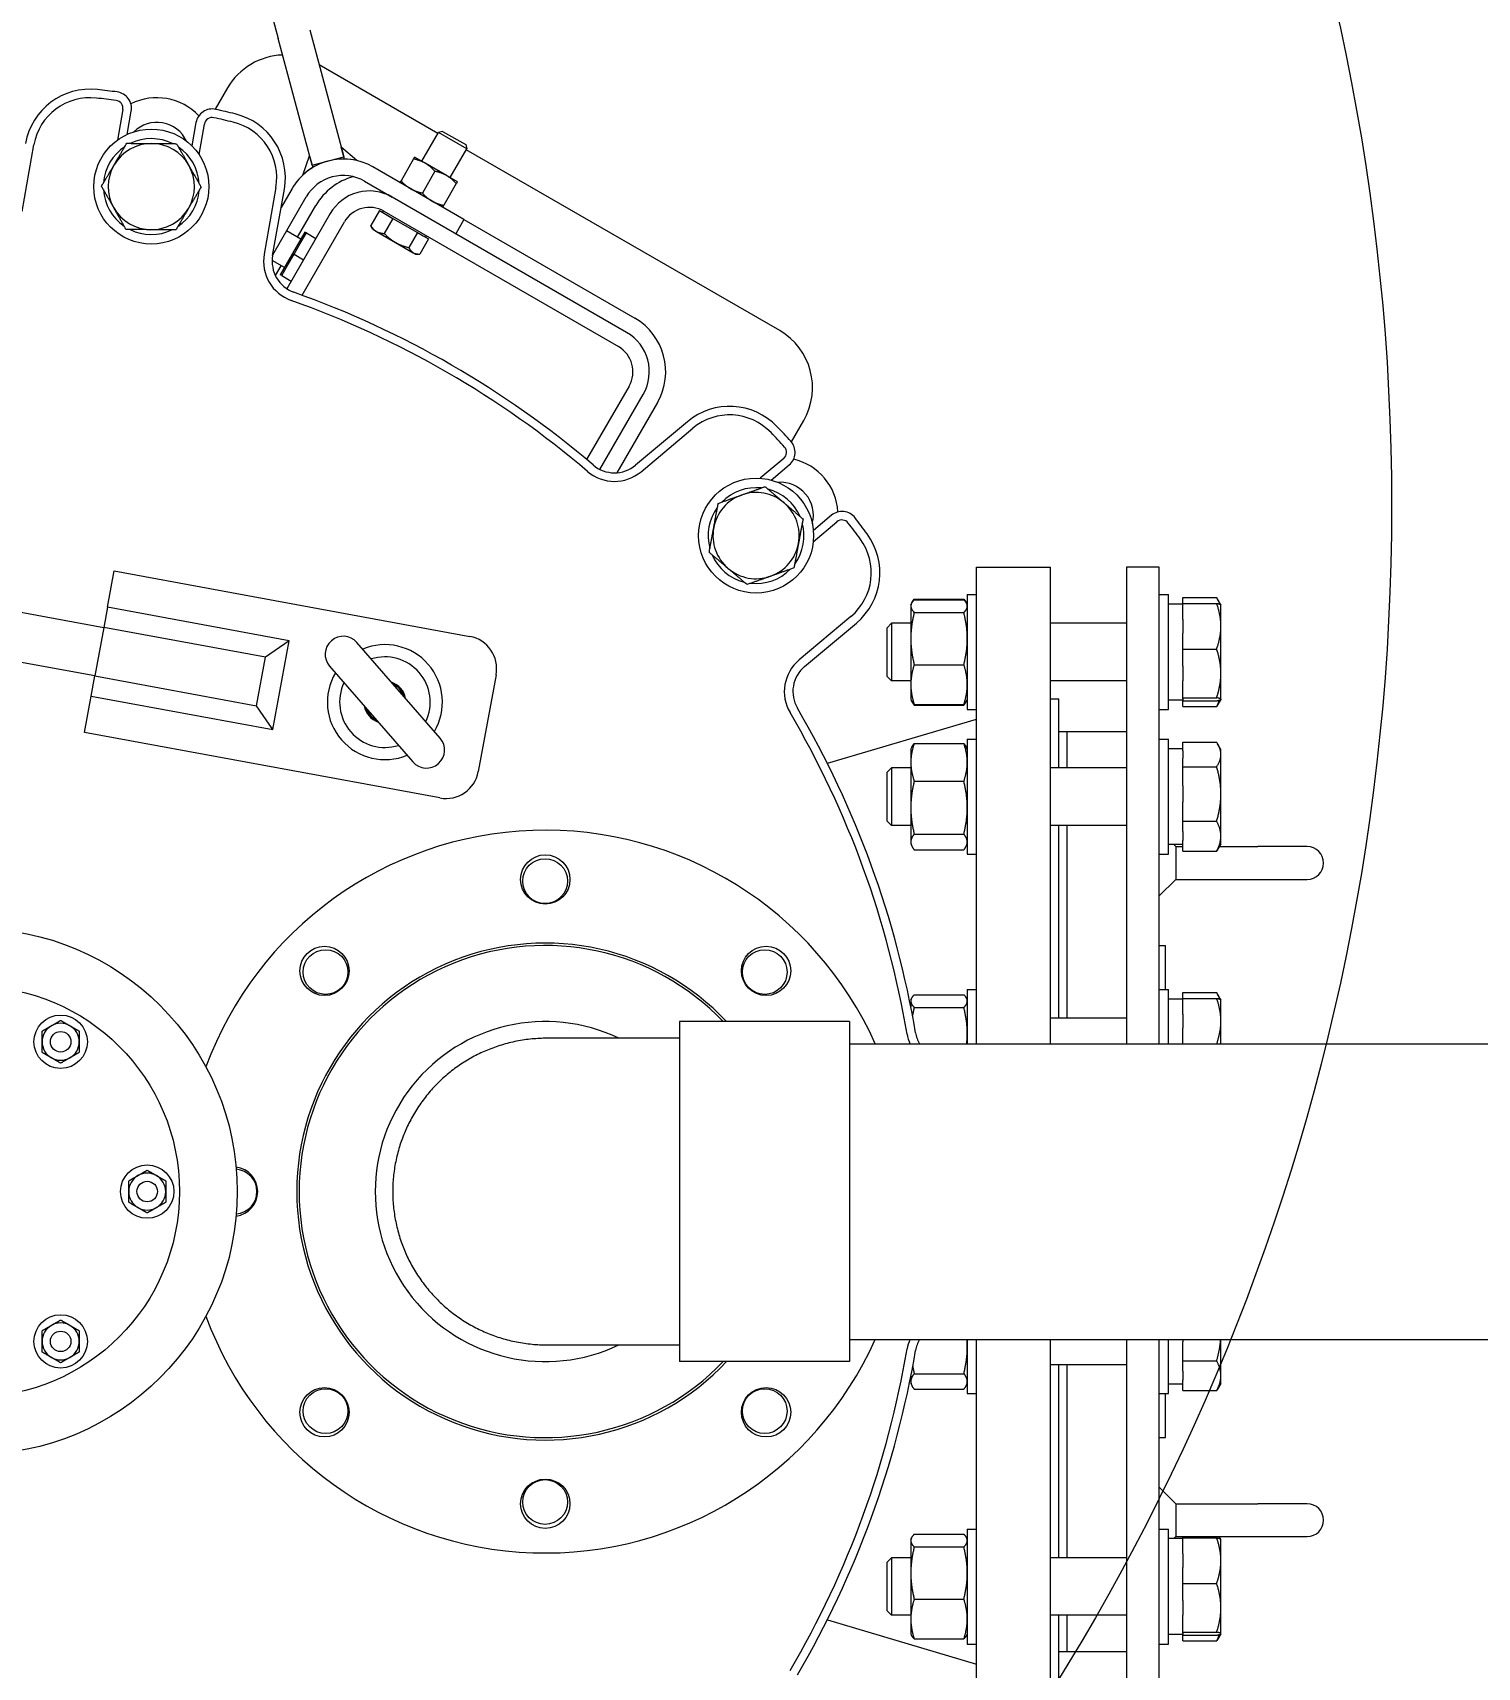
# Model space of a CAD drawing. Header units: inches. Extents: x 14 to 368, y 5 to 236.
# Drawn here: x 75.78 to 97.76, y 180.3 to 205.18 of the extents above; entities that cross this region are included whole.
import ezdxf

# ---------------------------------------------------------------- set-up
doc = ezdxf.new("R2010")
doc.units = ezdxf.units.IN
doc.header["$LTSCALE"] = 11
doc.header["$MEASUREMENT"] = 0
doc.layers.add('Dimension (ANSI)', color=7, linetype='Continuous', lineweight=25)
doc.layers.add('Visible', color=7, linetype='Continuous', lineweight=18)
doc.styles.add('MEMCOR Medium', font='arial.ttf')
doc.dimstyles.new('Default (ANSI)', dxfattribs={"dimscale": 11, "dimtxt": 0.15, "dimasz": 0.098425, "dimexe": 0.125, "dimexo": 0.0625, "dimgap": 0.031496, "dimtad": 0, "dimtih": 1, "dimtoh": 1, "dimdec": 4, "dimrnd": 1e-08, "dimzin": 3, "dimdsep": 46, "dimlunit": 5, "dimtxsty": 'MEMCOR Medium', "dimcen": 0.09, "dimdle": 0.393701, "dimclrd": 256, "dimclre": 256, "dimclrt": 256, "dimadec": 0, "dimazin": 1, "dimtfac": 0.8, "dimtofl": 0, "dimtmove": 0, "dimatfit": 3, "dimfxl": 1, "dimfrac": 1, "dimtolj": 1, "dimtzin": 4, "dimlwd": -1, "dimlwe": -1, "dimarcsym": 0})

# ---------------------------------------------------------------- blocks, each defined once
blk = doc.blocks.new('*D25')
at = {"layer": 'Defpoints', "color": 0, "transparency": 16777216}
for p in [(84.618, 223.76), (62.451, 197.98)]:
    blk.add_point(p, dxfattribs=at)
at = {"layer": 'Dimension (ANSI)', "transparency": 16777216}
for p, q in [((88.993, 228.847), (85.324, 224.58)), ((90.448, 228.847), (88.993, 228.847))]:
    blk.add_line(p, q, dxfattribs=at)
blk.add_solid([(85.187, 224.698), (85.461, 224.463), (84.618, 223.76)], dxfattribs=at)
at = {"layer": 'Dimension (ANSI)', "transparency": 16777216, "char_height": 1.65, "attachment_point": 1, "style": 'MEMCOR Medium'}
for s, insert in [('\\A1; \\fArial|b0|i0;R34 in', (105.003, 230.88)), ('\\A1;[R863.6 mm]{\\P\\fArial|b0|i0;RADIAL CLEARANCE REQUIRED}', (90.795, 228.501))]:
    blk.add_mtext(s, dxfattribs=dict(at, insert=insert))

msp = doc.modelspace()

# ---------------------------------------------------------------- linework, layer by layer
at = {"layer": 'Visible'}
for p, q in [((78.994596, 207.023652), (79.512234, 205.0918)), ((80.029872, 203.159949), (79.512234, 205.0918)), ((79.995197, 205.22121), (80.512835, 203.289358)), ((81.942656, 203.646642), (80.137905, 204.688615)), ((78.744553, 204.338367), (78.556823, 204.013208)), ((77.15069, 204.007319), (77.068929, 203.543626)), ((77.216201, 203.630211), (77.278715, 203.984745)), ((78.263523, 203.811097), (78.201009, 203.456563)), ((78.309787, 203.324829), (78.391548, 203.788523)), ((81.697906, 203.222723), (81.950309, 203.659897)), ((82.014769, 203.677176), (81.950309, 203.659897)), ((82.383321, 203.409897), (81.950309, 203.659897)), ((82.014769, 203.677176), (82.366055, 203.474361)), ((75.618261, 202.457355), (75.796757, 203.469658)), ((79.889505, 203.012617), (79.99051, 203.306848)), ((79.99051, 203.306848), (80.039039, 203.125737)), ((80.029872, 203.159949), (80.512835, 203.289358)), ((80.708061, 203.231949), (80.473473, 203.436257)), ((80.522002, 203.255146), (80.473473, 203.436257)), ((81.572906, 203.256216), (81.382399, 202.92625)), ((81.752032, 203.191473), (81.589652, 203.285223)), ((82.130918, 202.972723), (82.383321, 203.409897)), ((82.366055, 203.474361), (82.383321, 203.409897)), ((87.142705, 200.644392), (82.375668, 203.396642)), ((82.339931, 202.334743), (80.95429, 203.134743)), ((81.897665, 203.068716), (81.707159, 202.73875)), ((82.076792, 203.003973), (81.752032, 203.191473)), ((82.239171, 202.910223), (82.076792, 203.003973)), ((79.479938, 202.820214), (79.301442, 201.807911)), ((79.429467, 201.785337), (79.607963, 202.797639)), ((79.724867, 202.80532), (79.558511, 202.517183)), ((80.82929, 202.918237), (81.246715, 202.677237)), ((82.222425, 202.881216), (82.031918, 202.55125)), ((79.431583, 201.797336), (79.941374, 202.68032)), ((79.807651, 202.064705), (80.087651, 202.549679)), ((84.814739, 200.617237), (81.246715, 202.677237)), ((80.304157, 202.424679), (79.644659, 201.282395)), ((79.876212, 201.183457), (80.520663, 202.299679)), ((81.053496, 202.471244), (80.921243, 202.242175)), ((81.053496, 202.471244), (81.156176, 202.411962)), ((81.10315, 202.442576), (81.115625, 202.464182)), ((81.121715, 202.46073), (84.689739, 200.40073)), ((81.258856, 202.35268), (81.126603, 202.12361)), ((81.156176, 202.411962), (81.258856, 202.35268)), ((81.258856, 202.35268), (81.446063, 202.244596)), ((81.446063, 202.244596), (81.63327, 202.136512)), ((82.339931, 202.334743), (82.214931, 202.118237)), ((82.339931, 202.334743), (84.939739, 200.833743)), ((79.92038, 202.143958), (79.54538, 201.494439)), ((79.85788, 202.035705), (79.641374, 202.160705)), ((79.848284, 201.969077), (79.942034, 202.131456)), ((79.942034, 202.131456), (79.92038, 202.143958)), ((79.942034, 202.131456), (80.086657, 202.047958)), ((80.95415, 202.184501), (80.928105, 202.229612)), ((80.95415, 202.184501), (81.007176, 202.153886)), ((81.007176, 202.153886), (81.297063, 201.98652)), ((81.63327, 202.136512), (81.501017, 201.907443)), ((81.63327, 202.136512), (81.717797, 202.08771)), ((81.802324, 202.038909), (81.67007, 201.809839)), ((81.717797, 202.08771), (81.802324, 202.038909)), ((81.752669, 202.067576), (81.765171, 202.08923)), ((79.660784, 201.644317), (79.754534, 201.806697)), ((79.754534, 201.806697), (79.848284, 201.969077)), ((79.754534, 201.806697), (79.899157, 201.723199)), ((81.297063, 201.98652), (81.568797, 201.829635)), ((81.568797, 201.829635), (81.603669, 201.809501)), ((81.603669, 201.809501), (81.65576, 201.809501)), ((79.60788, 201.602692), (79.422003, 201.710009)), ((79.471201, 201.481957), (79.557651, 201.631692)), ((79.567034, 201.481937), (79.54538, 201.494439)), ((79.567034, 201.481937), (79.660784, 201.644317)), ((79.567034, 201.481937), (79.711657, 201.398439)), ((84.85079, 199.799679), (84.206339, 198.683457)), ((84.407799, 198.532395), (85.067297, 199.674679)), ((85.283803, 199.549679), (84.667353, 198.481957)), ((85.738387, 199.258238), (84.950955, 198.597504)), ((87.320103, 198.951654), (87.50873, 199.278367)), ((85.034517, 198.497918), (85.821949, 199.158652)), ((87.204724, 198.700233), (86.844035, 198.397579)), ((87.012508, 198.369242), (87.288287, 198.600647)), ((64.575563, 198.387828), (76.860067, 196.126171)), ((87.931074, 197.834603), (87.655295, 197.603197)), ((76.724269, 195.388568), (64.637405, 197.613837)), ((87.653947, 197.432363), (88.014637, 197.735017)), ((90.137158, 189.792161), (90.137158, 197.042161)), ((90.137158, 197.042161), (91.262158, 197.042161)), ((91.262158, 189.792161), (91.262158, 197.042161)), ((92.417158, 197.042161), (92.417158, 189.792161)), ((92.917158, 197.042161), (92.417158, 197.042161)), ((92.917158, 189.792161), (92.917158, 197.042161)), ((76.916649, 196.433506), (77.018497, 196.986709)), ((77.018497, 196.986709), (82.42759, 195.99086)), ((89.1894, 196.559982), (89.944665, 196.559982)), ((89.1894, 196.548374), (89.944665, 196.548374)), ((89.996533, 196.627531), (89.996533, 194.877531)), ((89.996533, 196.627531), (90.137158, 196.627531)), ((92.917158, 196.627531), (93.057783, 196.627531)), ((93.057783, 194.877531), (93.057783, 196.627531)), ((93.276783, 196.49343), (93.276783, 196.581164)), ((93.276783, 196.581164), (93.790711, 196.581164)), ((93.854253, 196.472414), (93.805036, 196.55766)), ((76.916649, 196.433506), (76.860067, 196.126171)), ((79.682663, 195.924265), (76.916649, 196.433506)), ((88.225975, 196.293646), (87.438543, 195.632912)), ((89.137533, 196.471531), (89.146991, 196.491813)), ((89.137533, 196.471531), (89.137533, 196.451804)), ((89.137533, 196.451804), (89.137533, 195.957313)), ((89.146991, 196.491813), (89.152019, 196.502596)), ((89.1894, 196.355235), (89.944665, 196.355235)), ((89.987075, 196.491813), (89.982046, 196.502596)), ((89.996533, 196.471531), (89.987075, 196.491813)), ((93.276783, 196.482031), (93.057783, 196.482031)), ((93.276783, 196.250649), (93.276783, 196.49343)), ((93.276783, 196.49343), (93.790711, 196.49343)), ((93.854908, 196.471281), (93.854253, 196.472414)), ((93.854908, 196.146262), (93.854908, 196.471281)), ((76.860067, 196.126171), (76.724269, 195.388568)), ((79.318745, 195.673513), (76.860067, 196.126171)), ((87.522105, 195.533326), (88.309537, 196.19406)), ((88.776783, 196.123881), (88.842936, 196.190031)), ((88.776783, 195.381181), (88.776783, 196.123881)), ((88.842936, 196.190031), (88.842936, 195.315031)), ((89.137533, 196.190031), (88.842936, 196.190031)), ((92.417158, 196.190031), (91.262158, 196.190031)), ((93.276783, 196.250649), (93.276783, 196.041874)), ((93.276783, 195.799094), (93.276783, 196.041874)), ((93.854908, 195.428644), (93.854908, 196.146262)), ((79.682663, 195.924265), (79.318745, 195.673513)), ((79.4337, 194.571992), (79.682663, 195.924265)), ((81.978209, 194.443885), (80.711392, 195.898785)), ((89.137533, 195.957313), (89.137533, 195.258039)), ((93.276783, 195.540032), (93.276783, 195.799094)), ((93.276783, 195.799094), (93.790711, 195.799094)), ((79.182948, 194.935909), (79.318745, 195.673513)), ((80.295706, 195.536837), (81.562523, 194.081937)), ((89.1894, 195.559391), (89.944665, 195.559391)), ((93.276783, 195.540032), (93.276783, 195.317256)), ((76.667687, 195.081233), (76.724269, 195.388568)), ((76.724269, 195.388568), (79.182948, 194.935909)), ((82.828794, 195.408593), (82.557199, 193.933386)), ((88.776783, 195.381181), (88.842936, 195.315031)), ((89.137533, 195.315031), (88.842936, 195.315031)), ((92.417158, 195.315031), (91.262158, 195.315031)), ((93.276783, 195.058194), (93.276783, 195.317256)), ((93.854908, 195.034913), (93.854908, 195.428644)), ((76.565839, 194.52803), (76.667687, 195.081233)), ((76.667687, 195.081233), (79.4337, 194.571992)), ((89.137533, 195.258039), (89.137533, 195.033531)), ((89.137533, 195.033531), (89.146991, 195.013248)), ((89.996533, 195.033531), (89.987075, 195.013248)), ((91.262158, 195.042161), (91.387158, 195.042161)), ((91.387158, 193.990069), (91.387158, 195.042161)), ((93.276783, 195.041913), (93.276783, 195.058194)), ((93.276783, 195.058194), (93.790711, 195.058194)), ((93.276783, 195.041913), (93.276783, 195.023031)), ((93.854253, 195.032647), (93.805036, 194.947401)), ((93.854908, 195.033781), (93.854253, 195.032647)), ((93.854908, 195.033781), (93.854908, 195.034913)), ((79.4337, 194.571992), (79.182948, 194.935909)), ((89.146991, 195.013248), (89.152019, 195.002465)), ((89.1894, 194.956687), (89.944665, 194.956687)), ((89.1894, 194.945079), (89.944665, 194.945079)), ((89.987075, 195.013248), (89.982046, 195.002465)), ((89.996533, 194.877531), (90.137158, 194.877531)), ((92.917158, 194.877531), (93.057783, 194.877531)), ((93.276783, 195.023031), (93.057783, 195.023031)), ((93.276783, 195.011631), (93.276783, 195.023031)), ((93.276783, 195.011631), (93.790711, 195.011631)), ((93.276783, 194.923897), (93.276783, 195.011631)), ((93.276783, 194.923897), (93.790711, 194.923897)), ((87.867849, 194.05962), (90.137158, 194.732161)), ((91.387158, 194.542161), (91.517158, 194.542161)), ((91.517158, 193.990069), (91.517158, 194.542161)), ((91.517158, 193.990069), (91.517158, 194.542161)), ((91.517158, 194.542161), (92.417158, 194.542161)), ((81.974932, 193.532182), (76.565839, 194.52803)), ((89.137533, 194.271569), (89.152019, 194.302635)), ((89.1894, 194.36002), (89.944665, 194.36002)), ((89.996533, 194.271569), (89.982046, 194.302635)), ((89.996533, 194.427569), (89.996533, 192.677569)), ((89.996533, 194.427569), (90.137158, 194.427569)), ((92.917158, 194.427569), (93.057783, 194.427569)), ((93.057783, 192.677569), (93.057783, 194.427569)), ((93.276783, 194.282069), (93.057783, 194.282069)), ((93.276783, 194.250433), (93.276783, 194.381202)), ((93.276783, 194.381202), (93.790711, 194.381202)), ((93.854908, 194.271319), (93.805036, 194.357698)), ((89.137533, 194.271569), (89.137533, 194.074526)), ((89.137533, 194.074526), (89.137533, 193.385305)), ((93.276783, 194.250433), (93.276783, 194.13798)), ((93.276783, 194.00721), (93.276783, 194.13798)), ((93.854908, 194.194206), (93.854908, 194.271319)), ((93.854908, 193.592894), (93.854908, 194.194206)), ((88.776783, 193.923919), (88.842936, 193.990069)), ((88.776783, 193.181219), (88.776783, 193.923919)), ((88.842936, 193.990069), (88.842936, 193.115069)), ((89.137533, 193.990069), (88.842936, 193.990069)), ((89.1894, 193.789031), (89.944665, 193.789031)), ((92.417158, 193.990069), (91.262158, 193.990069)), ((93.276783, 193.717472), (93.276783, 194.00721)), ((93.276783, 194.00721), (93.790711, 194.00721)), ((93.276783, 193.717472), (93.276783, 193.468316)), ((93.854908, 192.951256), (93.854908, 193.592894)), ((89.137533, 193.385305), (89.137533, 192.863348)), ((93.276783, 193.178577), (93.276783, 193.468316)), ((88.776783, 193.181219), (88.842936, 193.115069)), ((89.137533, 193.115069), (88.842936, 193.115069)), ((92.417158, 193.115069), (91.262158, 193.115069)), ((91.387158, 190.179623), (91.387158, 193.115069)), ((91.517158, 190.179623), (91.517158, 193.115069)), ((91.517158, 190.179623), (91.517158, 193.115069)), ((93.276783, 193.019607), (93.276783, 193.178577)), ((93.276783, 193.178577), (93.790711, 193.178577)), ((89.137533, 192.863348), (89.137533, 192.833569)), ((89.137533, 192.833569), (89.152019, 192.802503)), ((89.1894, 192.981579), (89.944665, 192.981579)), ((89.996533, 192.833569), (89.982046, 192.802503)), ((93.276783, 192.823069), (93.057783, 192.823069)), ((93.167158, 192.792161), (93.13625, 192.823069)), ((93.167158, 192.792161), (93.276783, 192.792161)), ((93.167158, 192.792161), (93.167158, 192.542161)), ((93.276783, 193.019607), (93.276783, 192.882904)), ((93.276783, 192.723935), (93.276783, 192.882904)), ((93.854908, 192.833819), (93.805036, 192.747439)), ((93.830857, 192.792161), (94.417158, 192.792161)), ((93.854908, 192.833819), (93.854908, 192.951256)), ((95.167158, 192.792161), (94.417158, 192.792161)), ((89.1894, 192.745117), (89.944665, 192.745117)), ((89.996533, 192.677569), (90.137158, 192.677569)), ((92.917158, 192.677569), (93.057783, 192.677569)), ((93.167158, 192.542161), (93.167158, 192.292161)), ((93.276783, 192.723935), (93.790711, 192.723935)), ((93.167158, 192.292161), (92.917158, 192.042161)), ((93.167158, 192.292161), (94.417158, 192.292161)), ((94.417158, 192.292161), (95.167158, 192.292161)), ((92.917158, 191.286661), (93.012158, 191.286661)), ((93.012158, 190.617123), (93.012158, 191.286661)), ((89.996533, 190.617123), (89.996533, 189.792161)), ((89.996533, 190.617123), (90.137158, 190.617123)), ((92.917158, 190.617123), (93.057783, 190.617123)), ((93.057783, 189.792161), (93.057783, 190.617123)), ((93.276783, 190.483022), (93.276783, 190.570757)), ((93.276783, 190.570757), (93.790711, 190.570757)), ((89.137533, 190.461123), (89.146991, 190.481406)), ((89.137533, 190.461123), (89.137533, 190.441397)), ((89.137533, 190.441397), (89.137533, 190.353288)), ((89.1894, 190.537966), (89.944665, 190.537966)), ((89.1894, 190.344827), (89.944665, 190.344827)), ((89.996533, 190.461123), (89.987075, 190.481406)), ((93.276783, 190.471623), (93.057783, 190.471623)), ((93.276783, 190.240242), (93.276783, 190.483022)), ((93.276783, 190.483022), (93.790711, 190.483022)), ((93.854253, 190.462007), (93.805036, 190.547252)), ((93.854908, 190.460873), (93.854253, 190.462007)), ((93.854908, 190.135854), (93.854908, 190.460873)), ((85.620158, 190.129161), (85.620158, 184.955161)), ((88.207158, 190.129161), (85.620158, 190.129161)), ((88.207158, 190.129161), (88.207158, 184.955161)), ((92.417158, 190.179623), (91.262158, 190.179623)), ((93.276783, 190.240242), (93.276783, 190.031467)), ((93.854908, 189.792161), (93.854908, 190.135854)), ((85.620158, 189.875161), (83.601137, 189.875161)), ((93.276783, 189.792161), (93.276783, 190.031467)), ((88.207158, 189.792161), (117.077158, 189.792161)), ((83.601137, 185.209161), (85.620158, 185.209161)), ((88.207158, 185.292161), (117.077158, 185.292161)), ((89.996533, 185.292161), (89.996533, 184.467199)), ((90.137158, 178.042161), (90.137158, 185.292161)), ((91.262158, 178.042161), (91.262158, 185.292161)), ((92.417158, 185.292161), (92.417158, 178.042161)), ((92.917158, 178.042161), (92.917158, 185.292161)), ((93.057783, 184.467199), (93.057783, 185.292161)), ((93.276783, 185.292161), (93.276783, 185.257946)), ((93.276783, 184.968207), (93.276783, 185.257946)), ((93.854908, 184.740886), (93.854908, 185.292161)), ((88.207158, 184.955161), (85.620158, 184.955161)), ((92.417158, 184.904699), (91.262158, 184.904699)), ((91.387158, 181.969253), (91.387158, 184.904699)), ((91.517158, 181.969253), (91.517158, 184.904699)), ((91.517158, 181.969253), (91.517158, 184.904699)), ((93.276783, 184.809238), (93.276783, 184.968207)), ((93.276783, 184.968207), (93.790711, 184.968207)), ((89.137533, 184.731034), (89.137533, 184.652978)), ((89.137533, 184.652978), (89.137533, 184.623199)), ((89.137533, 184.623199), (89.152019, 184.592133)), ((89.1894, 184.771209), (89.944665, 184.771209)), ((89.996533, 184.623199), (89.982046, 184.592133)), ((93.276783, 184.612699), (93.057783, 184.612699)), ((93.276783, 184.809238), (93.276783, 184.672535)), ((93.276783, 184.513565), (93.276783, 184.672535)), ((93.854908, 184.623449), (93.805036, 184.53707)), ((93.854908, 184.623449), (93.854908, 184.740886)), ((89.1894, 184.534747), (89.944665, 184.534747)), ((89.996533, 184.467199), (90.137158, 184.467199)), ((92.917158, 184.467199), (93.057783, 184.467199)), ((93.012158, 183.797661), (93.012158, 184.467199)), ((93.276783, 184.513565), (93.790711, 184.513565)), ((92.917158, 183.797661), (93.012158, 183.797661)), ((93.167158, 182.792161), (92.917158, 183.042161)), ((93.167158, 182.792161), (94.417158, 182.792161)), ((93.167158, 182.792161), (93.167158, 182.542161)), ((95.167158, 182.792161), (94.417158, 182.792161)), ((89.996533, 182.406753), (89.996533, 180.656753)), ((89.996533, 182.406753), (90.137158, 182.406753)), ((92.917158, 182.406753), (93.057783, 182.406753)), ((93.057783, 180.656753), (93.057783, 182.406753)), ((93.167158, 182.542161), (93.167158, 182.292161)), ((89.137533, 182.250753), (89.146991, 182.271036)), ((89.137533, 182.250753), (89.137533, 182.231027)), ((89.137533, 182.231027), (89.137533, 181.736536)), ((89.1894, 182.327597), (89.944665, 182.327597)), ((89.1894, 182.134457), (89.944665, 182.134457)), ((89.996533, 182.250753), (89.987075, 182.271036)), ((93.276783, 182.261253), (93.057783, 182.261253)), ((93.167158, 182.292161), (93.13625, 182.261253)), ((93.167158, 182.292161), (94.417158, 182.292161)), ((93.276783, 182.272653), (93.276783, 182.292161)), ((93.276783, 182.029872), (93.276783, 182.272653)), ((93.276783, 182.272653), (93.790711, 182.272653)), ((93.854253, 182.251637), (93.830857, 182.292161)), ((93.854908, 182.250503), (93.854253, 182.251637)), ((93.854908, 181.925485), (93.854908, 182.250503)), ((94.417158, 182.292161), (95.167158, 182.292161)), ((88.776783, 181.903103), (88.842936, 181.969253)), ((88.776783, 181.160403), (88.776783, 181.903103)), ((88.842936, 181.969253), (88.842936, 181.094253)), ((89.137533, 181.969253), (88.842936, 181.969253)), ((92.417158, 181.969253), (91.262158, 181.969253)), ((93.276783, 182.029872), (93.276783, 181.821097)), ((93.854908, 181.207867), (93.854908, 181.925485)), ((89.137533, 181.736536), (89.137533, 181.037262)), ((93.276783, 181.578317), (93.276783, 181.821097)), ((93.276783, 181.319255), (93.276783, 181.578317)), ((93.276783, 181.578317), (93.790711, 181.578317)), ((88.776783, 181.160403), (88.842936, 181.094253)), ((89.1894, 181.338614), (89.944665, 181.338614)), ((93.276783, 181.319255), (93.276783, 181.096479)), ((93.276783, 180.837417), (93.276783, 181.096479)), ((93.854908, 180.814135), (93.854908, 181.207867)), ((87.867849, 181.024702), (90.137158, 180.352161)), ((89.137533, 181.094253), (88.842936, 181.094253)), ((89.137533, 181.037262), (89.137533, 180.812753)), ((92.417158, 181.094253), (91.262158, 181.094253)), ((91.387158, 180.042161), (91.387158, 181.094253)), ((91.517158, 180.542161), (91.517158, 181.094253)), ((91.517158, 180.542161), (91.517158, 181.094253)), ((89.137533, 180.812753), (89.146991, 180.792471)), ((89.1894, 180.73591), (89.944665, 180.73591)), ((89.996533, 180.812753), (89.987075, 180.792471)), ((89.996533, 180.656753), (90.137158, 180.656753)), ((92.917158, 180.656753), (93.057783, 180.656753)), ((93.276783, 180.802253), (93.057783, 180.802253)), ((93.276783, 180.821136), (93.276783, 180.837417)), ((93.276783, 180.837417), (93.790711, 180.837417)), ((93.276783, 180.821136), (93.276783, 180.802253)), ((93.276783, 180.790854), (93.276783, 180.802253)), ((93.276783, 180.790854), (93.790711, 180.790854)), ((93.276783, 180.70312), (93.276783, 180.790854)), ((93.276783, 180.70312), (93.790711, 180.70312)), ((93.854253, 180.811869), (93.805036, 180.726624)), ((93.854908, 180.813003), (93.854253, 180.811869)), ((93.854908, 180.813003), (93.854908, 180.814135)), ((91.387158, 180.542161), (91.517158, 180.542161)), ((91.517158, 180.542161), (92.417158, 180.542161))]:
    msp.add_line(p, q, dxfattribs=at)
for centre, radius in [((62.450531, 197.979827), 34), ((77.583914, 202.836225), 0.875), ((86.783828, 197.524653), 0.875), ((83.577158, 192.292161), 0.375), ((83.574658, 192.266561), 0.34045), ((74.888566, 187.542161), 4.003725), ((80.2184, 190.900918), 0.375), ((80.233958, 190.882861), 0.34045), ((86.935915, 190.900918), 0.375), ((86.915358, 190.882861), 0.34045), ((74.887158, 187.542161), 3.125), ((76.204816, 189.821973), 0.406), ((76.204816, 189.821973), 0.15625), ((77.521066, 187.542161), 0.406), ((77.521066, 187.542161), 0.15625), ((76.204816, 185.262349), 0.406), ((76.204816, 185.262349), 0.15625), ((80.2184, 184.183404), 0.375), ((80.233958, 184.201461), 0.34045), ((86.935915, 184.183404), 0.375), ((86.915358, 184.201461), 0.34045), ((83.577158, 182.792161), 0.375), ((83.574658, 182.817761), 0.34045)]:
    msp.add_circle(centre, radius, dxfattribs=at)
for centre, radius, start, end in [((79.610579, 203.838367), 1, 91.7371672, 150), ((76.65354, 203.318584), 1, 83.6115741, 170), ((74.887158, 187.542161), 16.875, 82.5856496, 83.6115741), ((77.032514, 204.028157), 0.25, 350, 82.5856496), ((76.65354, 203.318584), 0.87, 83.6115741, 170), ((74.887158, 187.542161), 16.745, 82.5856496, 83.6115741), ((77.032514, 204.028157), 0.12, 350, 82.5856496), ((77.668051, 203.313391), 0.875, 43.2028105, 116.7971895), ((78.509725, 203.767685), 0.25, 77.4143504, 170), ((74.887158, 187.542161), 16.875, 76.3884259, 77.4143504), ((77.668051, 203.313391), 0.5, 25.4263999, 134.5736001), ((78.509725, 203.767685), 0.12, 77.4143504, 170), ((74.887158, 187.542161), 16.745, 76.3884259, 77.4143504), ((78.623155, 202.971287), 0.87, 350, 76.3884259), ((78.623155, 202.971287), 1, 350, 76.3884259), ((77.583914, 202.836225), 0.656, 89.5682924, 149.5682924), ((77.583914, 202.836225), 0.7295, 63.6274338, 115.5091511), ((77.583914, 202.836225), 0.656, 29.5682924, 89.5682924), ((77.583914, 202.836225), 0.7295, 123.6274338, 175.5091511), ((77.583914, 202.836225), 0.7295, 3.6274338, 55.5091511), ((80.50429, 202.35532), 0.9, 60, 150), ((80.50429, 202.35532), 0.9, 76.9140662, 88.8723798), ((77.583914, 202.836225), 0.656, 149.5682924, 209.5682924), ((77.583914, 202.836225), 0.656, 329.5682924, 29.5682924), ((80.50429, 202.35532), 0.9, 121.1276202, 133.0859338), ((80.50429, 202.35532), 0.65, 60, 150), ((80.901715, 202.079679), 0.94, 105.1071561, 150), ((77.583914, 202.836225), 0.7295, 183.6274338, 235.5091511), ((77.583914, 202.836225), 0.7295, 303.6274338, 355.5091511), ((80.901715, 202.079679), 0.69, 60, 150), ((77.583914, 202.836225), 0.656, 209.5682924, 269.5682924), ((77.583914, 202.836225), 0.656, 269.5682924, 329.5682924), ((80.901715, 202.079679), 0.44, 60, 150), ((77.583914, 202.836225), 0.7295, 243.6274338, 295.5091511), ((79.921871, 201.698512), 0.63, 170, 250.4220458), ((79.921871, 201.698512), 0.5, 170, 250.4220458), ((74.887158, 187.542161), 14.395, 49.5779542, 70.4220458), ((74.887158, 187.542161), 14.525, 49.5779542, 70.4220458), ((84.469739, 200.019679), 0.94, 330, 60), ((84.469739, 200.019679), 0.69, 330, 60), ((86.642705, 199.778367), 1, 330, 60), ((84.469739, 200.019679), 0.44, 330, 60), ((86.381174, 198.492193), 1, 43.6115741, 130), ((86.381174, 198.492193), 0.87, 43.6115741, 130), ((74.887158, 187.542161), 16.745, 42.5856496, 43.6115741), ((74.887158, 187.542161), 16.875, 42.5856496, 43.6115741), ((87.12759, 198.792159), 0.12, 310, 42.5856496), ((87.12759, 198.792159), 0.25, 310, 42.5856496), ((84.629561, 198.980526), 0.5, 229.5779542, 310), ((87.154997, 197.8361), 0.875, 3.2028105, 76.7971895), ((84.629561, 198.980526), 0.63, 229.5779542, 310), ((87.154997, 197.8361), 0.5, 345.4263999, 94.5736001), ((86.783828, 197.524653), 0.656, 109.5682924, 169.5682924), ((86.783828, 197.524653), 0.7295, 83.6274338, 135.5091511), ((86.783828, 197.524653), 0.656, 49.5682924, 109.5682924), ((86.783828, 197.524653), 0.7295, 23.6274338, 75.5091511), ((86.783828, 197.524653), 0.656, 349.5682924, 49.5682924), ((86.783828, 197.524653), 0.7295, 143.6274338, 195.5091511), ((88.091771, 197.643092), 0.25, 37.4143504, 130), ((88.091771, 197.643092), 0.12, 37.4143504, 130), ((74.887158, 187.542161), 16.875, 36.3884259, 37.4143504), ((86.783828, 197.524653), 0.656, 169.5682924, 229.5682924), ((86.783828, 197.524653), 0.7295, 323.6274338, 15.5091511), ((74.887158, 187.542161), 16.745, 36.3884259, 37.4143504), ((87.666749, 196.960104), 1, 310, 36.3884259), ((86.783828, 197.524653), 0.656, 289.5682924, 349.5682924), ((87.666749, 196.960104), 0.87, 310, 36.3884259), ((86.783828, 197.524653), 0.7295, 203.6274338, 255.5091511), ((86.783828, 197.524653), 0.656, 229.5682924, 289.5682924), ((86.783828, 197.524653), 0.7295, 263.6274338, 315.5091511), ((80.503549, 195.717811), 0.275591, 41.0468905, 221.0468905), ((81.136958, 194.990361), 0.875, 329.4053276, 112.6884534), ((82.337058, 195.499124), 0.5, 349.5682924, 79.5682924), ((81.136958, 194.990361), 0.688976, 334.625069, 107.468712), ((87.843499, 195.150304), 0.63, 130, 210.4220458), ((87.843499, 195.150304), 0.5, 130, 210.4220458), ((81.136958, 194.990361), 0.875, 149.4053276, 292.6884534), ((81.136958, 194.990361), 0.688976, 154.625069, 287.468712), ((81.136958, 194.990361), 0.319466, 10.6635971, 71.4301839), ((81.136958, 194.990361), 0.3125, 12.918062, 69.175719), ((81.136958, 194.990361), 0.3, 17.7742523, 64.3195287), ((81.136958, 194.990361), 0.319466, 190.6635971, 251.4301839), ((81.136958, 194.990361), 0.3125, 192.918062, 249.175719), ((81.136958, 194.990361), 0.3, 197.7742523, 244.3195287), ((74.887158, 187.542161), 14.395, 9.5779542, 30.4220458), ((74.887158, 187.542161), 14.525, 9.5779542, 30.4220458), ((81.770366, 194.262911), 0.275591, 221.0468905, 41.0468905), ((82.065463, 194.023917), 0.5, 259.5682924, 349.5682924), ((83.577158, 187.542161), 5.5, 24.1477399, 159.8274482), ((95.167158, 192.542161), 0.25, 270, 90), ((83.577158, 187.542161), 3.78125, 43.1699972, 316.8300028), ((83.577158, 187.542161), 3.7445, 43.6998055, 316.3001945), ((76.204816, 189.821973), 0.2815, 120, 180), ((76.204816, 189.821973), 0.2815, 60, 120), ((76.204816, 189.821973), 0.2815, 0, 60), ((83.577158, 187.542161), 2.587, 64.3979116, 295.6020884), ((76.204816, 189.821973), 0.2815, 180, 240), ((76.204816, 189.821973), 0.2815, 300, 0), ((89.702711, 190.042161), 0.63, 189.5779542, 203.3798681), ((89.702711, 190.042161), 0.5, 189.5779542, 210), ((76.204816, 189.821973), 0.2815, 240, 300), ((77.521066, 187.542161), 0.2815, 60, 120), ((78.827158, 187.542161), 0.375, 277.3263105, 82.6736895), ((78.850258, 187.542161), 0.34045, 274.6547982, 85.3452018), ((77.521066, 187.542161), 0.2815, 120, 180), ((77.521066, 187.542161), 0.2815, 0, 60), ((77.521066, 187.542161), 0.2815, 180, 240), ((77.521066, 187.542161), 0.2815, 300, 0), ((77.521066, 187.542161), 0.2815, 240, 300), ((83.577158, 187.542161), 5.5, 200.1725518, 335.8522601), ((76.204816, 185.262349), 0.2815, 120, 180), ((76.204816, 185.262349), 0.2815, 60, 120), ((76.204816, 185.262349), 0.2815, 0, 60), ((76.204816, 185.262349), 0.2815, 180, 240), ((76.204816, 185.262349), 0.2815, 300, 0), ((74.887158, 187.542161), 14.395, 329.5779542, 350.4220458), ((74.887158, 187.542161), 14.525, 329.5779542, 350.4220458), ((89.702711, 185.042161), 0.63, 156.6201319, 170.4220458), ((89.702711, 185.042161), 0.5, 150, 170.4220458), ((76.204816, 185.262349), 0.2815, 240, 300), ((95.167158, 182.542161), 0.25, 270, 90)]:
    msp.add_arc(centre, radius, start, end, dxfattribs=at)
for points, weights in [([(77.018289, 203.168497), (77.10732, 203.320055), (77.210125, 203.49506)], [1, 1.0379548493, 1]), ([(77.210125, 203.49506), (77.413087, 203.493531), (77.588856, 203.492207)], [1, 1.0379548493, 1]), ([(77.588856, 203.492207), (77.764626, 203.490882), (77.967588, 203.489353)], [1, 1.0379548493, 1]), ([(77.967588, 203.489353), (78.067744, 203.312819), (78.154482, 203.159936)], [1, 1.0379548493, 1]), ([(81.572906, 203.256216), (81.589652, 203.285223), (81.589652, 203.285223)], [1, 1.0379548493, 1]), ([(81.752032, 203.191473), (81.676671, 203.234982), (81.572906, 203.256216)], [1, 1.0379548493, 1]), ([(76.826452, 202.841933), (76.929257, 203.016938), (77.018289, 203.168497)], [1, 1.0379548493, 1]), ([(78.154482, 203.159936), (78.24122, 203.007052), (78.341376, 202.830518)], [1, 1.0379548493, 1]), ([(81.897665, 203.068716), (81.827393, 203.147963), (81.752032, 203.191473)], [1, 1.0379548493, 1]), ([(82.076792, 203.003973), (82.001431, 203.047482), (81.897665, 203.068716)], [1, 1.0379548493, 1]), ([(82.222425, 202.881216), (82.152152, 202.960463), (82.076792, 203.003973)], [1, 1.0379548493, 1]), ([(77.013346, 202.512515), (76.926608, 202.665398), (76.826452, 202.841933)], [1, 1.0379548493, 1]), ([(78.341376, 202.830518), (78.238571, 202.655513), (78.149539, 202.503954)], [1, 1.0379548493, 1]), ([(81.365652, 202.897243), (81.365652, 202.897243), (81.382399, 202.92625)], [1, 1.0379548493, 1]), ([(81.382399, 202.92625), (81.452671, 202.847003), (81.528032, 202.803493)], [1, 1.0379548493, 1]), ([(81.528032, 202.803493), (81.603393, 202.759984), (81.707159, 202.73875)], [1, 1.0379548493, 1]), ([(81.707159, 202.73875), (81.777431, 202.659503), (81.852792, 202.615993)], [1, 1.0379548493, 1]), ([(82.239171, 202.910223), (82.239171, 202.910223), (82.222425, 202.881216)], [1, 1.0379548493, 1]), ([(77.20024, 202.183098), (77.100084, 202.359632), (77.013346, 202.512515)], [1, 1.0379548493, 1]), ([(78.149539, 202.503954), (78.060507, 202.352395), (77.957702, 202.17739)], [1, 1.0379548493, 1]), ([(81.852792, 202.615993), (81.928152, 202.572484), (82.031918, 202.55125)], [1, 1.0379548493, 1]), ([(82.031918, 202.55125), (82.015171, 202.522243), (82.015171, 202.522243)], [1, 1.0379548493, 1]), ([(80.928105, 202.229612), (80.92463, 202.235632), (80.921243, 202.242175)], [1.00771288784, 1.00435648424, 1]), ([(80.921243, 202.242175), (80.959522, 202.181399), (81.007176, 202.153886)], [1, 1.0379548493, 1]), ([(77.578971, 202.180244), (77.403201, 202.181568), (77.20024, 202.183098)], [1, 1.0379548493, 1]), ([(77.957702, 202.17739), (77.754741, 202.17892), (77.578971, 202.180244)], [1, 1.0379548493, 1]), ([(81.007176, 202.153886), (81.05483, 202.126373), (81.126603, 202.12361)], [1, 1.0379548493, 1]), ([(81.126603, 202.12361), (81.21018, 202.036682), (81.297063, 201.98652)], [1, 1.0379548493, 1]), ([(81.297063, 201.98652), (81.383946, 201.936358), (81.501017, 201.907443)], [1, 1.0379548493, 1]), ([(81.501017, 201.907443), (81.529568, 201.852284), (81.568797, 201.829635)], [1, 1.0379548493, 1]), ([(81.568797, 201.829635), (81.608026, 201.806986), (81.67007, 201.809839)], [1, 1.0379548493, 1]), ([(86.564114, 198.142764), (86.729736, 198.201636), (86.92098, 198.269616)], [1, 1.0379548493, 1]), ([(86.92098, 198.269616), (87.075475, 198.137983), (87.209271, 198.023986)], [1, 1.0379548493, 1]), ([(86.138671, 197.64343), (86.170497, 197.8163), (86.207247, 198.015912)], [1, 1.0379548493, 1]), ([(86.207247, 198.015912), (86.398491, 198.083892), (86.564114, 198.142764)], [1, 1.0379548493, 1]), ([(87.209271, 198.023986), (87.343067, 197.909989), (87.497561, 197.778357)], [1, 1.0379548493, 1]), ([(87.497561, 197.778357), (87.460811, 197.578744), (87.428985, 197.405875)], [1, 1.0379548493, 1]), ([(86.070094, 197.270948), (86.106844, 197.470561), (86.138671, 197.64343)], [1, 1.0379548493, 1]), ([(86.358385, 197.025319), (86.224589, 197.139316), (86.070094, 197.270948)], [1, 1.0379548493, 1]), ([(87.428985, 197.405875), (87.397159, 197.233006), (87.360409, 197.033393)], [1, 1.0379548493, 1]), ([(86.646675, 196.779689), (86.492181, 196.911322), (86.358385, 197.025319)], [1, 1.0379548493, 1]), ([(87.360409, 197.033393), (87.169164, 196.965413), (87.003542, 196.906541)], [1, 1.0379548493, 1]), ([(87.003542, 196.906541), (86.83792, 196.847669), (86.646675, 196.779689)], [1, 1.0379548493, 1]), ([(89.1894, 196.548374), (89.137533, 196.496622), (89.137533, 196.451804)], [1, 1.0379548493, 1]), ([(89.152019, 196.502596), (89.16472, 196.529834), (89.1894, 196.559982)], [1.01889247474, 1.01770772765, 1]), ([(89.1894, 196.559982), (89.186404, 196.551145), (89.183592, 196.54244)], [1, 1.00211661618, 1.00399715902]), ([(89.950473, 196.54244), (89.947661, 196.551145), (89.944665, 196.559982)], [1.00399715902, 1.00211661618, 1]), ([(89.944665, 196.559982), (89.969345, 196.529834), (89.982046, 196.502596)], [1, 1.01770772765, 1.01889247474]), ([(89.996533, 196.451804), (89.996533, 196.496622), (89.944665, 196.548374)], [1, 1.0379548493, 1]), ([(93.840269, 196.480953), (93.82456, 196.528327), (93.790711, 196.581164)], [1.02385469408, 1.02721658286, 1.01001874936]), ([(89.137533, 196.451804), (89.137533, 196.406986), (89.1894, 196.355235)], [1, 1.0379548493, 1]), ([(89.1894, 196.355235), (89.137533, 196.141989), (89.137533, 195.957313)], [1, 1.0379548493, 1]), ([(89.944665, 196.355235), (89.996533, 196.406986), (89.996533, 196.451804)], [1, 1.0379548493, 1]), ([(89.996533, 195.957313), (89.996533, 196.141989), (89.944665, 196.355235)], [1, 1.0379548493, 1]), ([(93.854908, 196.146262), (93.854908, 196.307383), (93.790711, 196.49343)], [1, 1.04314139574, 1.01001874936]), ([(93.790711, 196.49343), (93.848617, 196.482176), (93.854253, 196.472414)], [1.01001874936, 1.03980003361, 1.00792797811]), ([(93.790711, 195.799094), (93.854908, 195.985141), (93.854908, 196.146262)], [1.01001874936, 1.04314139574, 1]), ([(89.137533, 195.957313), (89.137533, 195.772637), (89.1894, 195.559391)], [1, 1.0379548493, 1]), ([(89.944665, 195.559391), (89.996533, 195.772637), (89.996533, 195.957313)], [1, 1.0379548493, 1]), ([(93.854908, 195.428644), (93.854908, 195.60057), (93.790711, 195.799094)], [1, 1.04314139574, 1.01001874936]), ([(89.1894, 195.559391), (89.137533, 195.397897), (89.137533, 195.258039)], [1, 1.0379548493, 1]), ([(89.996533, 195.258039), (89.996533, 195.397897), (89.944665, 195.559391)], [1, 1.0379548493, 1]), ([(93.790711, 195.058194), (93.854908, 195.256718), (93.854908, 195.428644)], [1.01001874936, 1.04314139574, 1]), ([(89.137533, 195.258039), (89.137533, 195.118181), (89.1894, 194.956687)], [1, 1.0379548493, 1]), ([(89.944665, 194.956687), (89.996533, 195.118181), (89.996533, 195.258039)], [1, 1.0379548493, 1]), ([(93.854908, 195.034913), (93.854908, 195.045718), (93.790711, 195.058194)], [1, 1.04314139574, 1.01001874936]), ([(93.790711, 195.011631), (93.854908, 195.024108), (93.854908, 195.034913)], [1.01001874936, 1.04314139574, 1]), ([(89.1894, 194.956687), (89.159414, 194.986606), (89.146991, 195.013248)], [1, 1.02159705576, 1.01861581251]), ([(89.14936, 195.008439), (89.162052, 194.978486), (89.1894, 194.945079)], [1.01895290532, 1.01965956375, 1]), ([(89.987075, 195.013248), (89.974651, 194.986606), (89.944665, 194.956687)], [1.01861581251, 1.02159705576, 1]), ([(89.944665, 194.945079), (89.972013, 194.978486), (89.984705, 195.008439)], [1, 1.01965956375, 1.01895290532]), ([(93.790711, 194.923897), (93.817655, 194.975026), (93.833013, 195.021642)], [1.01001874936, 1.02366103793, 1.02436600927]), ([(93.805036, 194.947401), (93.798354, 194.935827), (93.790711, 194.923897)], [1.01666293934, 1.01385139222, 1.01001874936]), ([(89.1894, 194.36002), (89.137533, 194.207024), (89.137533, 194.074526)], [1, 1.0379548493, 1]), ([(89.152019, 194.302635), (89.16472, 194.329872), (89.1894, 194.36002)], [1.01889247474, 1.01770772765, 1]), ([(89.996533, 194.074526), (89.996533, 194.207024), (89.944665, 194.36002)], [1, 1.0379548493, 1]), ([(89.944665, 194.36002), (89.969345, 194.329872), (89.982046, 194.302635)], [1, 1.01770772765, 1.01889247474]), ([(93.854908, 194.194206), (93.854908, 194.280992), (93.790711, 194.381202)], [1, 1.04314139574, 1.01001874936]), ([(89.137533, 194.074526), (89.137533, 193.942027), (89.1894, 193.789031)], [1, 1.0379548493, 1]), ([(89.944665, 193.789031), (89.996533, 193.942027), (89.996533, 194.074526)], [1, 1.0379548493, 1]), ([(93.790711, 194.00721), (93.854908, 194.107421), (93.854908, 194.194206)], [1.01001874936, 1.04314139574, 1]), ([(89.1894, 193.789031), (89.137533, 193.572675), (89.137533, 193.385305)], [1, 1.0379548493, 1]), ([(89.996533, 193.385305), (89.996533, 193.572675), (89.944665, 193.789031)], [1, 1.0379548493, 1]), ([(93.854908, 193.592894), (93.854908, 193.785179), (93.790711, 194.00721)], [1, 1.04314139574, 1.01001874936]), ([(93.790711, 193.178577), (93.854908, 193.400608), (93.854908, 193.592894)], [1.01001874936, 1.04314139574, 1]), ([(89.137533, 193.385305), (89.137533, 193.197935), (89.1894, 192.981579)], [1, 1.0379548493, 1]), ([(89.944665, 192.981579), (89.996533, 193.197935), (89.996533, 193.385305)], [1, 1.0379548493, 1]), ([(93.854908, 192.951256), (93.854908, 193.056756), (93.790711, 193.178577)], [1, 1.04314139574, 1.01001874936]), ([(89.1894, 192.981579), (89.137533, 192.918219), (89.137533, 192.863348)], [1, 1.0379548493, 1]), ([(89.137533, 192.863348), (89.137533, 192.808477), (89.1894, 192.745117)], [1, 1.0379548493, 1]), ([(89.996533, 192.863348), (89.996533, 192.918219), (89.944665, 192.981579)], [1, 1.0379548493, 1]), ([(89.944665, 192.745117), (89.996533, 192.808477), (89.996533, 192.863348)], [1, 1.0379548493, 1]), ([(93.790711, 192.723935), (93.854908, 192.845756), (93.854908, 192.951256)], [1.01001874936, 1.04314139574, 1]), ([(93.805036, 192.747439), (93.798354, 192.735865), (93.790711, 192.723935)], [1.01666293934, 1.01385139222, 1.01001874936]), ([(93.840269, 190.470546), (93.82456, 190.517919), (93.790711, 190.570757)], [1.02385469408, 1.02721658286, 1.01001874936]), ([(89.1894, 190.537966), (89.137533, 190.486215), (89.137533, 190.441397)], [1, 1.0379548493, 1]), ([(89.137533, 190.441397), (89.137533, 190.396578), (89.1894, 190.344827)], [1, 1.0379548493, 1]), ([(89.1894, 190.344827), (89.173782, 190.280617), (89.163033, 190.22078)], [1, 1.01113316813, 1.01573502683]), ([(89.996533, 190.441397), (89.996533, 190.486215), (89.944665, 190.537966)], [1, 1.0379548493, 1]), ([(89.944665, 190.344827), (89.996533, 190.396578), (89.996533, 190.441397)], [1, 1.0379548493, 1]), ([(89.996533, 189.946905), (89.996533, 190.131581), (89.944665, 190.344827)], [1, 1.0379548493, 1]), ([(93.854908, 190.135854), (93.854908, 190.296976), (93.790711, 190.483022)], [1, 1.04314139574, 1.01001874936]), ([(93.790711, 190.483022), (93.848617, 190.471768), (93.854253, 190.462007)], [1.01001874936, 1.03980003361, 1.00792797811]), ([(75.923316, 189.984497), (75.998744, 190.028045), (76.064066, 190.065759)], [1, 1.0379548493, 1]), ([(76.064066, 190.065759), (76.129388, 190.103473), (76.204816, 190.147021)], [1, 1.0379548493, 1]), ([(76.204816, 190.147021), (76.280244, 190.103473), (76.345566, 190.065759)], [1, 1.0379548493, 1]), ([(76.345566, 190.065759), (76.410888, 190.028045), (76.486316, 189.984497)], [1, 1.0379548493, 1]), ([(93.791906, 189.792161), (93.854908, 189.976132), (93.854908, 190.135854)], [1.01061242143, 1.04275070114, 1]), ([(75.923316, 189.821973), (75.923316, 189.897401), (75.923316, 189.984497)], [1, 1.0379548493, 1]), ([(75.923316, 189.659449), (75.923316, 189.746545), (75.923316, 189.821973)], [1, 1.0379548493, 1]), ([(76.486316, 189.984497), (76.486316, 189.897401), (76.486316, 189.821973)], [1, 1.0379548493, 1]), ([(76.486316, 189.821973), (76.486316, 189.746545), (76.486316, 189.659449)], [1, 1.0379548493, 1]), ([(89.988186, 189.792161), (89.996533, 189.870484), (89.996533, 189.946905)], [1.01828950339, 1.01536425791, 1]), ([(76.064066, 189.578187), (75.998744, 189.615901), (75.923316, 189.659449)], [1, 1.0379548493, 1]), ([(76.204816, 189.496925), (76.129388, 189.540473), (76.064066, 189.578187)], [1, 1.0379548493, 1]), ([(76.345566, 189.578187), (76.280244, 189.540473), (76.204816, 189.496925)], [1, 1.0379548493, 1]), ([(76.486316, 189.659449), (76.410888, 189.615901), (76.345566, 189.578187)], [1, 1.0379548493, 1]), ([(77.380316, 187.785947), (77.445638, 187.823661), (77.521066, 187.867209)], [1, 1.0379548493, 1]), ([(77.521066, 187.867209), (77.596494, 187.823661), (77.661816, 187.785947)], [1, 1.0379548493, 1]), ([(77.239566, 187.704685), (77.314994, 187.748233), (77.380316, 187.785947)], [1, 1.0379548493, 1]), ([(77.239566, 187.542161), (77.239566, 187.617589), (77.239566, 187.704685)], [1, 1.0379548493, 1]), ([(77.661816, 187.785947), (77.727138, 187.748233), (77.802566, 187.704685)], [1, 1.0379548493, 1]), ([(77.802566, 187.704685), (77.802566, 187.617589), (77.802566, 187.542161)], [1, 1.0379548493, 1]), ([(77.239566, 187.379637), (77.239566, 187.466733), (77.239566, 187.542161)], [1, 1.0379548493, 1]), ([(77.380316, 187.298375), (77.314994, 187.336089), (77.239566, 187.379637)], [1, 1.0379548493, 1]), ([(77.802566, 187.379637), (77.727138, 187.336089), (77.661816, 187.298375)], [1, 1.0379548493, 1]), ([(77.802566, 187.542161), (77.802566, 187.466733), (77.802566, 187.379637)], [1, 1.0379548493, 1]), ([(77.521066, 187.217113), (77.445638, 187.260661), (77.380316, 187.298375)], [1, 1.0379548493, 1]), ([(77.661816, 187.298375), (77.596494, 187.260661), (77.521066, 187.217113)], [1, 1.0379548493, 1]), ([(76.064066, 185.506135), (76.129388, 185.543849), (76.204816, 185.587397)], [1, 1.0379548493, 1]), ([(76.204816, 185.587397), (76.280244, 185.543849), (76.345566, 185.506135)], [1, 1.0379548493, 1]), ([(75.923316, 185.424873), (75.998744, 185.468421), (76.064066, 185.506135)], [1, 1.0379548493, 1]), ([(75.923316, 185.262349), (75.923316, 185.337777), (75.923316, 185.424873)], [1, 1.0379548493, 1]), ([(76.345566, 185.506135), (76.410888, 185.468421), (76.486316, 185.424873)], [1, 1.0379548493, 1]), ([(76.486316, 185.424873), (76.486316, 185.337777), (76.486316, 185.262349)], [1, 1.0379548493, 1]), ([(75.923316, 185.099825), (75.923316, 185.186921), (75.923316, 185.262349)], [1, 1.0379548493, 1]), ([(76.064066, 185.018563), (75.998744, 185.056277), (75.923316, 185.099825)], [1, 1.0379548493, 1]), ([(76.486316, 185.099825), (76.410888, 185.056277), (76.345566, 185.018563)], [1, 1.0379548493, 1]), ([(76.486316, 185.262349), (76.486316, 185.186921), (76.486316, 185.099825)], [1, 1.0379548493, 1]), ([(89.944665, 184.771209), (89.996533, 184.987566), (89.996533, 185.174935)], [1, 1.0379548493, 1]), ([(89.996533, 185.174935), (89.996533, 185.233142), (89.991854, 185.292161)], [1, 1.01149009858, 1.01602338569]), ([(93.790711, 184.968207), (93.840723, 185.14118), (93.851631, 185.292161)], [1.01001874936, 1.0356370997, 1.01563368487]), ([(76.204816, 184.937301), (76.129388, 184.980849), (76.064066, 185.018563)], [1, 1.0379548493, 1]), ([(76.345566, 185.018563), (76.280244, 184.980849), (76.204816, 184.937301)], [1, 1.0379548493, 1]), ([(89.166123, 184.880061), (89.175948, 184.827322), (89.1894, 184.771209)], [1.01431853089, 1.0095745631, 1]), ([(93.854908, 184.740886), (93.854908, 184.846386), (93.790711, 184.968207)], [1, 1.04314139574, 1.01001874936]), ([(89.1894, 184.771209), (89.137533, 184.70785), (89.137533, 184.652978)], [1, 1.0379548493, 1]), ([(89.137533, 184.652978), (89.137533, 184.598107), (89.1894, 184.534747)], [1, 1.0379548493, 1]), ([(89.996533, 184.652978), (89.996533, 184.70785), (89.944665, 184.771209)], [1, 1.0379548493, 1]), ([(89.944665, 184.534747), (89.996533, 184.598107), (89.996533, 184.652978)], [1, 1.0379548493, 1]), ([(93.790711, 184.513565), (93.854908, 184.635386), (93.854908, 184.740886)], [1.01001874936, 1.04314139574, 1]), ([(93.805036, 184.53707), (93.798354, 184.525496), (93.790711, 184.513565)], [1.01666293934, 1.01385139222, 1.01001874936]), ([(89.1894, 182.327597), (89.137533, 182.275845), (89.137533, 182.231027)], [1, 1.0379548493, 1]), ([(89.137533, 182.231027), (89.137533, 182.186209), (89.1894, 182.134457)], [1, 1.0379548493, 1]), ([(89.1894, 182.134457), (89.137533, 181.921212), (89.137533, 181.736536)], [1, 1.0379548493, 1]), ([(89.996533, 182.231027), (89.996533, 182.275845), (89.944665, 182.327597)], [1, 1.0379548493, 1]), ([(89.944665, 182.134457), (89.996533, 182.186209), (89.996533, 182.231027)], [1, 1.0379548493, 1]), ([(89.996533, 181.736536), (89.996533, 181.921212), (89.944665, 182.134457)], [1, 1.0379548493, 1]), ([(93.854908, 181.925485), (93.854908, 182.086606), (93.790711, 182.272653)], [1, 1.04314139574, 1.01001874936]), ([(93.790711, 182.272653), (93.848617, 182.261399), (93.854253, 182.251637)], [1.01001874936, 1.03980003361, 1.00792797811]), ([(93.840269, 182.260176), (93.835041, 182.275941), (93.827887, 182.292161)], [1.02385469408, 1.02497104235, 1.02382039874]), ([(93.790711, 181.578317), (93.854908, 181.764363), (93.854908, 181.925485)], [1.01001874936, 1.04314139574, 1]), ([(89.137533, 181.736536), (89.137533, 181.551859), (89.1894, 181.338614)], [1, 1.0379548493, 1]), ([(89.944665, 181.338614), (89.996533, 181.551859), (89.996533, 181.736536)], [1, 1.0379548493, 1]), ([(93.854908, 181.207867), (93.854908, 181.379793), (93.790711, 181.578317)], [1, 1.04314139574, 1.01001874936]), ([(89.1894, 181.338614), (89.137533, 181.17712), (89.137533, 181.037262)], [1, 1.0379548493, 1]), ([(89.996533, 181.037262), (89.996533, 181.17712), (89.944665, 181.338614)], [1, 1.0379548493, 1]), ([(93.790711, 180.837417), (93.854908, 181.03594), (93.854908, 181.207867)], [1.01001874936, 1.04314139574, 1]), ([(89.137533, 181.037262), (89.137533, 180.897404), (89.1894, 180.73591)], [1, 1.0379548493, 1]), ([(89.944665, 180.73591), (89.996533, 180.897404), (89.996533, 181.037262)], [1, 1.0379548493, 1]), ([(89.1894, 180.73591), (89.159414, 180.765829), (89.146991, 180.792471)], [1, 1.02159705576, 1.01861581251]), ([(89.987075, 180.792471), (89.974651, 180.765829), (89.944665, 180.73591)], [1.01861581251, 1.02159705576, 1]), ([(93.854908, 180.814135), (93.854908, 180.82494), (93.790711, 180.837417)], [1, 1.04314139574, 1.01001874936]), ([(93.790711, 180.790854), (93.854908, 180.80333), (93.854908, 180.814135)], [1.01001874936, 1.04314139574, 1]), ([(93.790711, 180.70312), (93.817655, 180.754249), (93.833013, 180.800865)], [1.01001874936, 1.02366103793, 1.02436600927]), ([(93.805036, 180.726624), (93.798354, 180.71505), (93.790711, 180.70312)], [1.01666293934, 1.01385139222, 1.01001874936])]:
    msp.add_rational_spline(points, weights, degree=2, dxfattribs=at)
msp.add_open_spline([(83.601137, 189.875161), (83.528452, 189.875161), (83.452397, 189.871779), (83.297784, 189.856993), (83.219227, 189.845586), (83.063724, 189.814829), (82.986744, 189.795472), (82.838173, 189.750239), (82.766581, 189.724365), (82.632697, 189.669034), (82.564191, 189.63706), (82.427947, 189.564775), (82.360209, 189.52446), (82.229235, 189.437143), (82.165971, 189.390121), (82.046863, 189.292145), (81.991017, 189.241192), (81.889005, 189.139333), (81.838104, 189.083728), (81.740202, 188.965121), (81.693204, 188.902118), (81.60591, 188.771667), (81.565597, 188.70419), (81.493308, 188.568448), (81.46133, 188.500184), (81.406224, 188.367295), (81.380539, 188.296525), (81.335601, 188.149653), (81.316349, 188.07355), (81.285732, 187.919809), (81.27436, 187.842138), (81.259606, 187.689255), (81.256221, 187.614045), (81.256221, 187.470277), (81.259606, 187.395067), (81.27436, 187.242184), (81.285732, 187.164513), (81.316349, 187.010771), (81.335601, 186.934669), (81.380539, 186.787797), (81.406224, 186.717027), (81.46133, 186.584138), (81.493308, 186.515874), (81.565597, 186.380132), (81.60591, 186.312655), (81.693204, 186.182204), (81.740202, 186.119201), (81.838104, 186.000594), (81.889005, 185.944989), (81.991017, 185.84313), (82.046863, 185.792177), (82.165971, 185.694201), (82.229235, 185.647179), (82.360209, 185.559862), (82.427947, 185.519547), (82.564191, 185.447261), (82.632697, 185.415288), (82.766581, 185.359957), (82.838173, 185.334083), (82.986744, 185.28885), (83.063724, 185.269493), (83.219227, 185.238736), (83.297784, 185.227329), (83.452397, 185.212543), (83.528452, 185.209161), (83.601137, 185.209161)], degree=3, knots=[-24.132072947, -24.132072947, -24.132072947, -24.132072947, -23.578213454, -23.578213454, -23.02435396, -23.02435396, -22.470494467, -22.470494467, -21.916634973, -21.916634973, -21.366613233, -21.366613233, -20.816591493, -20.816591493, -20.266569753, -20.266569753, -19.716548012, -19.716548012, -19.168083981, -19.168083981, -18.619619949, -18.619619949, -18.071155917, -18.071155917, -17.522691886, -17.522691886, -16.974937451, -16.974937451, -16.427183016, -16.427183016, -15.879428582, -15.879428582, -15.331674147, -15.331674147, -14.783919713, -14.783919713, -14.236165278, -14.236165278, -13.688410843, -13.688410843, -13.140656409, -13.140656409, -12.592192377, -12.592192377, -12.043728345, -12.043728345, -11.495264314, -11.495264314, -10.946800282, -10.946800282, -10.396778542, -10.396778542, -9.846756801, -9.846756801, -9.296735061, -9.296735061, -8.746713321, -8.746713321, -8.192853828, -8.192853828, -7.638994334, -7.638994334, -7.08513484, -7.08513484, -6.531275347, -6.531275347, -6.531275347, -6.531275347], dxfattribs=at)

# ---------------------------------------------------------------- dimensions: what is measured, and where the dimension line sits
at = {"layer": 'Dimension (ANSI)'}
dim = msp.add_radius_dim(center=(62.450531, 197.979827), mpoint=(84.618253, 223.759511), text=' \\fArial|b0|i0;<> in\\X[R863.6 mm]{\\P\\fArial|b0|i0;RADIAL CLEARANCE REQUIRED}', dimstyle='Default (ANSI)', override={"dimgap": 0.031496, "dimdec": 4, "dimlfac": 1, "dimpost": '', "dimcen": 0, "dimtol": 0, "dimlim": 0, "dimtp": 0, "dimtm": 0, "dimtdec": 2, "dimtvp": -0.333333}, dxfattribs=at)
dim.commit()
dim.dimension.update_dxf_attribs({"geometry": '*D25', "text_midpoint": (108.574879, 228.847075), "dimtype": 164})

doc.saveas('drawing.dxf')
